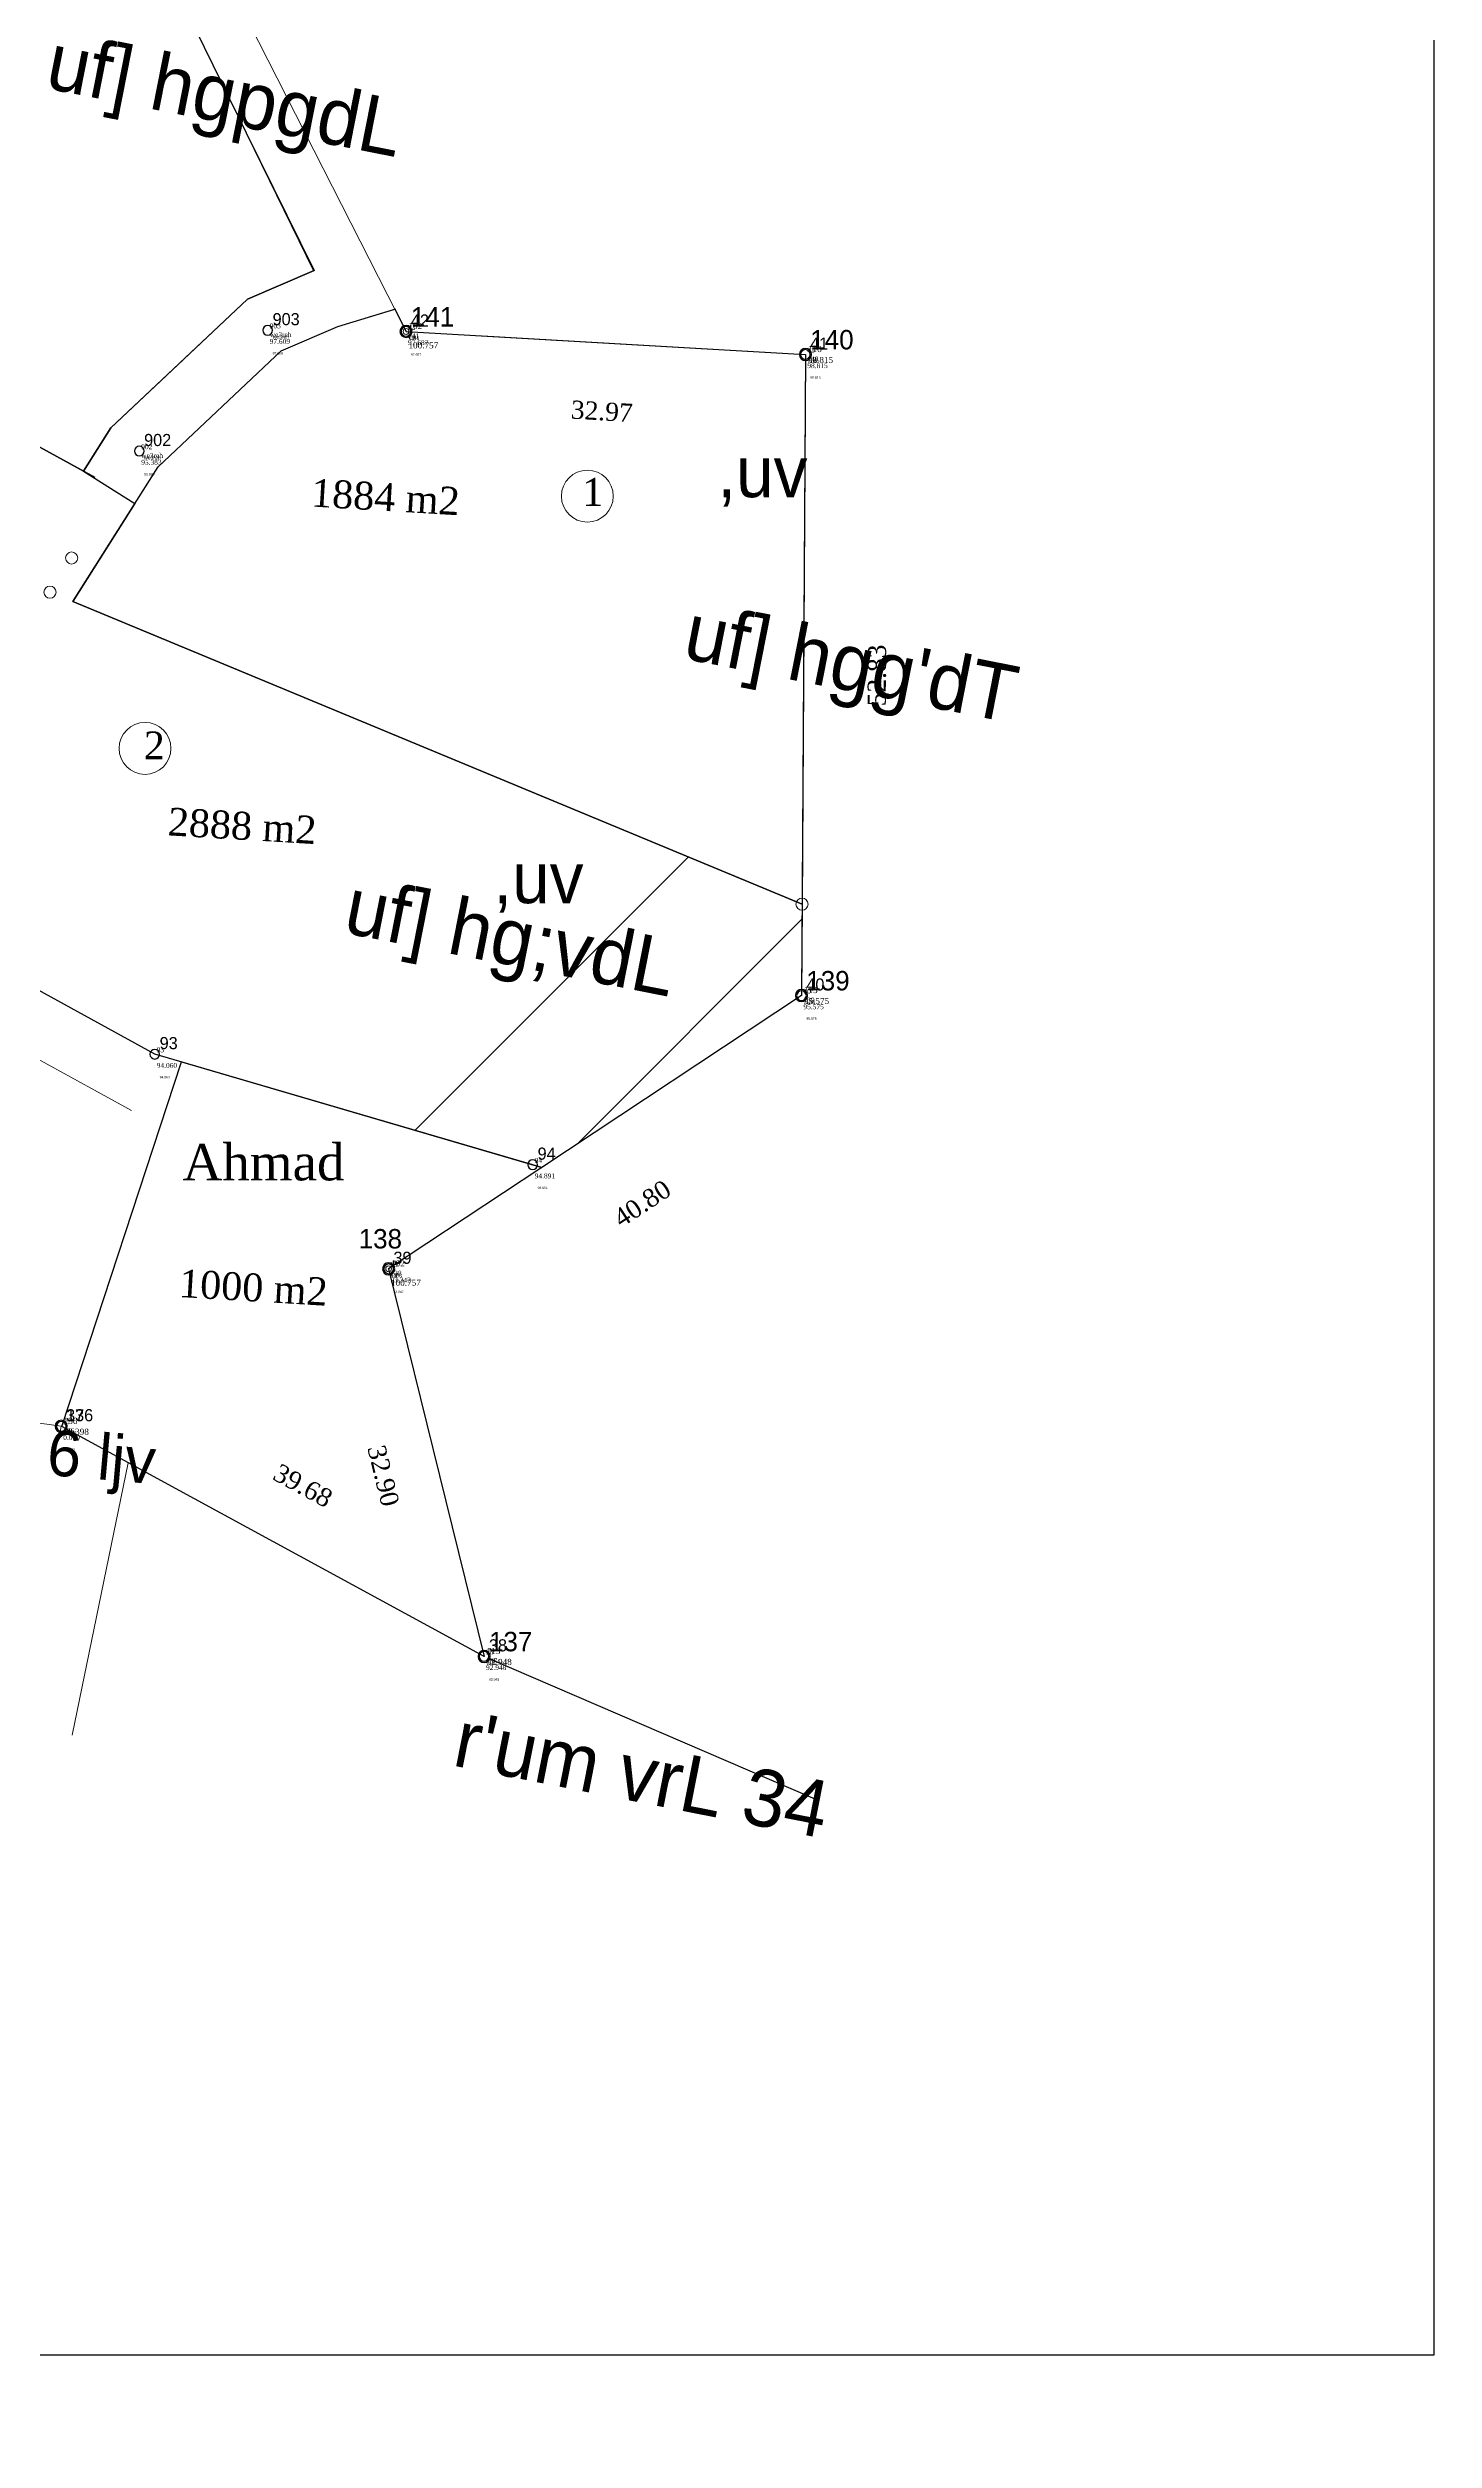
# Model space of a CAD drawing. Header units: millimetres. Extents: x 0 to 151572, y 0 to 180002.
# Drawn here: x 151408.1 to 151522.4, y 179614.7 to 179811.9 of the extents above; entities that cross this region are included whole.
import ezdxf

# ---------------------------------------------------------------- set-up
doc = ezdxf.new("R2010")
doc.units = ezdxf.units.MM
doc.layers.get('0').update_dxf_attribs({"linetype": 'CONTINUOUS'})
doc.layers.get('DEFPOINTS').update_dxf_attribs({"linetype": 'CONTINUOUS'})
for name, color, linetype in [('136', 7, 'CONTINUOUS'), ('137', 7, 'CONTINUOUS'), ('138', 7, 'CONTINUOUS'), ('139', 7, 'CONTINUOUS'), ('140', 7, 'CONTINUOUS'), ('141', 7, 'CONTINUOUS'), ('DIM', 12, 'CONTINUOUS'), ('DIM6', 2, 'CONTINUOUS'), ('DOOR', 6, 'CONTINUOUS'), ('FRAME', 7, 'CONTINUOUS'), ('Layer1', 4, 'CONTINUOUS'), ('LINE', 3, 'CONTINUOUS'), ('Point_Codes', 7, 'CONTINUOUS'), ('Point_Elevations', 7, 'CONTINUOUS'), ('Point_Names', 7, 'CONTINUOUS'), ('TEXT', 6, 'CONTINUOUS'), ('we3reh', 7, 'CONTINUOUS')]:
    doc.layers.add(name, color=color, linetype=linetype)
doc.styles.add('ARAB4', font='arab4.shx')
doc.styles.add('F1', font='f1.shx', dxfattribs={"height": 0.5})
doc.styles.add('MONOTEXT', font='txt')
doc.styles.get("Standard").update_dxf_attribs({"font": 'times.ttf', "height": 1})
doc.dimstyles.new('250', dxfattribs={"dimtxt": 1.5, "dimasz": 0.18, "dimexe": 0.18, "dimexo": 0.0625, "dimgap": 0.09, "dimtad": 0, "dimzin": 0, "dimdsep": 46, "dimtxsty": 'Standard', "dimcen": 0.09, "dimse1": 1, "dimse2": 1, "dimsd1": 1, "dimsd2": 1, "dimclrt": 2, "dimazin": 0, "dimtfac": 1, "dimtofl": 0, "dimtmove": 0, "dimatfit": 3, "dimfxl": 1, "dimtolj": 1, "dimtzin": 0, "dimarcsym": 0})

# ---------------------------------------------------------------- blocks, each defined once
blk = doc.blocks.new('CIRCLE', base_point=(100, 100))
at = {"color": 0}
for start, end in [(90, 270), (270, 90)]:
    blk.add_arc((100, 100), 100, start, end, dxfattribs=at)
at = {"flags": 1}
for tag in ['NAME', 'FEATURE_CODE']:
    blk.add_attdef(tag, (0, 0), '', height=1, dxfattribs=at)
blk = doc.blocks.new('*D57')
at = {"layer": 'DEFPOINTS', "color": 0, "transparency": 16777216}
for p in [(151436.21, 179711.24), (151439.7, 179678.22), (151444.08, 179679.3)]:
    blk.add_point(p, dxfattribs=at)
at = {"layer": 'DIM6', "color": 2, "lineweight": 0, "transparency": 16777216, "insert": (151435.77, 179694.19), "char_height": 1.5, "attachment_point": 5, "rotation": 283.8483}
blk.add_mtext('\\A1;32.90', dxfattribs=at)
blk = doc.blocks.new('*D56')
at = {"layer": 'DEFPOINTS', "color": 0, "transparency": 16777216}
for p in [(151470.24, 179733.76), (151474.13, 179727.88), (151436.21, 179711.24)]:
    blk.add_point(p, dxfattribs=at)
at = {"layer": 'DIM6', "color": 2, "lineweight": 0, "transparency": 16777216, "insert": (151457.11, 179716.62), "char_height": 1.5, "attachment_point": 5, "rotation": 33.4968}
blk.add_mtext('\\A1;40.80', dxfattribs=at)
blk = doc.blocks.new('*D55')
at = {"layer": 'DEFPOINTS', "color": 0, "transparency": 16777216}
for p in [(151470.56, 179786.59), (151476.63, 179786.55), (151470.24, 179733.76)]:
    blk.add_point(p, dxfattribs=at)
at = {"layer": 'DIM6', "color": 2, "lineweight": 0, "transparency": 16777216, "insert": (151476.46, 179760.14), "char_height": 1.5, "attachment_point": 5, "rotation": 89.6447}
blk.add_mtext('\\A1;52.83', dxfattribs=at)
blk = doc.blocks.new('*D54')
at = {"layer": 'DEFPOINTS', "color": 0, "transparency": 16777216}
for p in [(151437.64, 179788.49), (151470.56, 179786.59), (151470.24, 179780.95)]:
    blk.add_point(p, dxfattribs=at)
at = {"layer": 'DIM6', "color": 2, "lineweight": 0, "transparency": 16777216, "insert": (151453.78, 179781.9), "char_height": 1.5, "attachment_point": 5, "rotation": 356.6859}
blk.add_mtext('\\A1;32.97', dxfattribs=at)
blk = doc.blocks.new('*D24')
at = {"layer": 'DEFPOINTS', "color": 0, "transparency": 16777216}
for p in [(151409.23, 179698.26), (151446.58, 179683.89), (151444.08, 179679.3)]:
    blk.add_point(p, dxfattribs=at)
at = {"layer": 'DIM6', "color": 2, "lineweight": 0, "transparency": 16777216, "insert": (151429.15, 179693.37), "char_height": 1.5, "attachment_point": 5, "rotation": 331.4491}
blk.add_mtext('\\A1;39.68', dxfattribs=at)
blk = doc.blocks.new('*D23')
at = {"layer": 'DEFPOINTS', "color": 0, "transparency": 16777216}
for p in [(151387.2, 179705.03), (151386.69, 179701.37), (151409.23, 179698.26)]:
    blk.add_point(p, dxfattribs=at)
at = {"layer": 'DIM6', "color": 2, "lineweight": 0, "transparency": 16777216, "insert": (151398.46, 179703.48), "char_height": 1.5, "attachment_point": 5, "rotation": 352.1564}
blk.add_mtext('\\A1;22.75', dxfattribs=at)
blk = doc.blocks.new('A$C45845B06')
at = {"color": 30}
ref = blk.add_blockref('CIRCLE', (155.35, 51.63, 94.06), dxfattribs=dict(at, xscale=0.003999999986262992, yscale=0.003999999986262992, zscale=0.003999999986262992))
ref.add_attrib('NAME', '93', (155.51, 51.79, 94.06), dxfattribs={"height": 0.4})
ref.add_attrib('ELEVATION', '94.060', (155.51, 50.51, 94.06), dxfattribs={"height": 0.4})
ref = blk.add_blockref('CIRCLE', (186.5, 42.52, 94.89), dxfattribs=dict(at, xscale=0.003999999986262992, yscale=0.003999999986262992, zscale=0.003999999986262992))
ref.add_attrib('NAME', '94', (186.66, 42.68, 94.89), dxfattribs={"height": 0.4})
ref.add_attrib('ELEVATION', '94.891', (186.66, 41.4, 94.89), dxfattribs={"height": 0.4})
at = {"layer": '136', "color": 30}
ref = blk.add_blockref('CIRCLE', (147.64, 20.96), dxfattribs=dict(at, xscale=0.003999999986262992, yscale=0.003999999986262992, zscale=0.003999999986262992))
ref.add_attrib('NAME', '37', (147.8, 21.12), dxfattribs={"layer": '0', "height": 0.4})
ref.add_attrib('FEATURE_CODE', '136', (147.8, 20.4), dxfattribs={"layer": '0', "height": 0.4})
ref.add_attrib('ELEVATION', '0.000', (147.8, 19.84), dxfattribs={"layer": '0', "height": 0.4})
at = {"layer": '137', "color": 30}
ref = blk.add_blockref('CIRCLE', (182.49, 2, 92.95), dxfattribs=dict(at, xscale=0.003999999986262992, yscale=0.003999999986262992, zscale=0.003999999986262992))
ref.add_attrib('NAME', '38', (182.65, 2.16, 92.95), dxfattribs={"layer": '0', "height": 0.4})
ref.add_attrib('FEATURE_CODE', '137', (182.65, 1.44, 92.95), dxfattribs={"layer": '0', "height": 0.4})
ref.add_attrib('ELEVATION', '92.948', (182.65, 0.88, 92.95), dxfattribs={"layer": '0', "height": 0.4})
at = {"layer": '138', "color": 30}
ref = blk.add_blockref('CIRCLE', (174.62, 33.94, 93.34), dxfattribs=dict(at, xscale=0.003999999986262992, yscale=0.003999999986262992, zscale=0.003999999986262992))
ref.add_attrib('NAME', '39', (174.78, 34.1, 93.34), dxfattribs={"layer": '0', "height": 0.4})
ref.add_attrib('FEATURE_CODE', '138', (174.78, 33.38, 93.34), dxfattribs={"layer": '0', "height": 0.4})
ref.add_attrib('ELEVATION', '93.342', (174.78, 32.82, 93.34), dxfattribs={"layer": '0', "height": 0.4})
at = {"layer": '139', "color": 30}
ref = blk.add_blockref('CIRCLE', (208.65, 56.46, 95.58), dxfattribs=dict(at, xscale=0.003999999986262992, yscale=0.003999999986262992, zscale=0.003999999986262992))
ref.add_attrib('NAME', '40', (208.81, 56.62, 95.58), dxfattribs={"layer": '0', "height": 0.4})
ref.add_attrib('FEATURE_CODE', '139', (208.81, 55.9, 95.58), dxfattribs={"layer": '0', "height": 0.4})
ref.add_attrib('ELEVATION', '95.575', (208.81, 55.34, 95.58), dxfattribs={"layer": '0', "height": 0.4})
at = {"layer": '140', "color": 30}
ref = blk.add_blockref('CIRCLE', (208.97, 109.29, 98.81), dxfattribs=dict(at, xscale=0.003999999986262992, yscale=0.003999999986262992, zscale=0.003999999986262992))
ref.add_attrib('NAME', '41', (209.13, 109.45, 98.81), dxfattribs={"layer": '0', "height": 0.4})
ref.add_attrib('FEATURE_CODE', '140', (209.13, 108.73, 98.81), dxfattribs={"layer": '0', "height": 0.4})
ref.add_attrib('ELEVATION', '98.815', (209.13, 108.17, 98.81), dxfattribs={"layer": '0', "height": 0.4})
at = {"layer": '141', "color": 30}
ref = blk.add_blockref('CIRCLE', (176.06, 111.19, 97.69), dxfattribs=dict(at, xscale=0.003999999986262992, yscale=0.003999999986262992, zscale=0.003999999986262992))
ref.add_attrib('NAME', '42', (176.22, 111.35, 97.69), dxfattribs={"layer": '0', "height": 0.4})
ref.add_attrib('FEATURE_CODE', '141', (176.22, 110.63, 97.69), dxfattribs={"layer": '0', "height": 0.4})
ref.add_attrib('ELEVATION', '97.687', (176.22, 110.07, 97.69), dxfattribs={"layer": '0', "height": 0.4})
at = {"layer": 'we3reh', "color": 30}
ref = blk.add_blockref('CIRCLE', (164.66, 111.29, 97.61), dxfattribs=dict(at, xscale=0.003999999986262992, yscale=0.003999999986262992, zscale=0.003999999986262992))
ref.add_attrib('NAME', '903', (164.82, 111.45, 97.61), dxfattribs={"layer": '0', "height": 0.4})
ref.add_attrib('FEATURE_CODE', 'we3reh', (164.82, 110.73, 97.61), dxfattribs={"layer": '0', "height": 0.4})
ref.add_attrib('ELEVATION', '97.609', (164.82, 110.17, 97.61), dxfattribs={"layer": '0', "height": 0.4})
ref = blk.add_blockref('CIRCLE', (154.07, 101.33, 95.38), dxfattribs=dict(at, xscale=0.003999999986262992, yscale=0.003999999986262992, zscale=0.003999999986262992))
ref.add_attrib('NAME', '902', (154.23, 101.49, 95.38), dxfattribs={"layer": '0', "height": 0.4})
ref.add_attrib('FEATURE_CODE', 'we3reh', (154.23, 100.77, 95.38), dxfattribs={"layer": '0', "height": 0.4})
ref.add_attrib('ELEVATION', '95.383', (154.23, 100.21, 95.38), dxfattribs={"layer": '0', "height": 0.4})
at = {"layer": 'Point_Codes', "color": 6, "char_height": 0.3, "attachment_point": 1, "style": 'MONOTEXT'}
for s, insert in [('we3reh', (165.06, 110.89, 97.61)), ('141', (176.46, 110.79, 97.69)), ('140', (209.37, 108.89, 98.81)), ('we3reh', (154.47, 100.93, 95.38)), ('139', (209.05, 56.06, 95.58)), ('138', (175.02, 33.54, 93.34)), ('136', (148.04, 20.56)), ('137', (182.89, 1.6, 92.95))]:
    blk.add_mtext(s, dxfattribs=dict(at, insert=insert))
at = {"layer": 'Point_Elevations', "color": 4, "char_height": 0.2, "attachment_point": 1, "style": 'MONOTEXT'}
for s, insert in [('97.609', (165.06, 109.49, 97.61)), ('97.687', (176.46, 109.39, 97.69)), ('98.815', (209.37, 107.49, 98.81)), ('95.383', (154.47, 99.53, 95.38)), ('95.575', (209.05, 54.66, 95.58)), ('94.060', (155.75, 49.83, 94.06)), ('94.891', (186.9, 40.72, 94.89)), ('93.342', (175.02, 32.14, 93.34)), ('0.000', (148.04, 19.16)), ('92.948', (182.89, 0.2, 92.95))]:
    blk.add_mtext(s, dxfattribs=dict(at, insert=insert))
at = {"layer": 'Point_Names', "color": 1, "char_height": 1, "width": 1, "attachment_point": 7, "style": 'MONOTEXT'}
for s, insert in [('903', (165.06, 111.69, 97.61)), ('42', (176.46, 111.59, 97.69)), ('41', (209.37, 109.69, 98.81)), ('902', (154.47, 101.73, 95.38)), ('40', (209.05, 56.86, 95.58)), ('93', (155.75, 52.03, 94.06)), ('94', (186.9, 42.92, 94.89)), ('39', (175.02, 34.34, 93.34)), ('37', (148.04, 21.36)), ('38', (182.89, 2.4, 92.95))]:
    blk.add_mtext(s, dxfattribs=dict(at, insert=insert))

msp = doc.modelspace()

# ---------------------------------------------------------------- hatches: boundary and pattern name
at = {"layer": 'DIM6'}
h = msp.add_hatch(dxfattribs=at)
h.set_pattern_fill('JIS_RC_10', color=256, scale=20)
h.paths.add_polyline_path([(151409.816, 179769.399, -0.2570823), (151409.584, 179769.821, -0.5909298), (151410.351, 179770.244), (151413.599, 179775.376), (151411.064, 179776.981), (151396.397, 179785.014), (151393.275, 179780.694), (151388.482, 179774.064), (151383.321, 179766.924), (151379.682, 179761.89), (151378.052, 179759.635), (151374.421, 179754.613), (151371.532, 179750.616), (151376.279, 179748.362), (151383.32, 179745.02, -0.2895997), (151383.681, 179745.248, -0.5235039), (151384.056, 179744.708), (151386.385, 179743.836), (151391.428, 179741.947), (151396.052, 179740.23), (151396.278, 179740.812, -1), (151396.568, 179741.558), (151403.379, 179759.083, -0.8299457), (151403.524, 179759.855, -0.1420029), (151403.738, 179759.793), (151408.032, 179766.578, -0.2571071), (151407.799, 179767.001, -0.5909578), (151408.566, 179767.423)])
h.paths.add_polyline_path([(151410.174, 179766.223), (151408.761, 179766.809, -0.4651963), (151408.032, 179766.578), (151403.738, 179759.793, -0.9076018), (151403.379, 179759.083), (151396.568, 179741.558, -0.9999519), (151396.278, 179740.812), (151396.052, 179740.23), (151396.713, 179739.974, -0.3093658), (151397.085, 179740.229, -0.5702215), (151397.436, 179739.636), (151416.586, 179729.121, -0.2737056), (151416.936, 179729.329, -0.5002224), (151417.32, 179728.817), (151447.708, 179719.93, -0.3331357), (151448.092, 179720.218, -0.5002224), (151448.476, 179719.706), (151448.835, 179719.6), (151469.819, 179733.487, -0.5999709), (151470.239, 179734.263), (151470.279, 179740.791, -0.4123977), (151469.782, 179741.291, -0.0984649), (151469.82, 179741.482)])
h.paths.add_polyline_path([(151418.273, 179754.129, -1), (151413.998, 179754.129, -1)], flags=16)
h.paths.add_polyline_path([(151403.584, 179759.515), (151404.651, 179759.515), (151404.651, 179760.115), (151403.584, 179760.115)], flags=25)
h.paths.add_polyline_path([(151396.483, 179741.245), (151397.617, 179741.245), (151397.617, 179741.845), (151396.483, 179741.845)], flags=25)
h.paths.add_polyline_path([(151383.741, 179743.628), (151385.808, 179743.628), (151385.808, 179744.228), (151383.741, 179744.228)], flags=25)
h.paths.add_polyline_path([(151383.741, 179744.908), (151384.475, 179744.908), (151384.475, 179745.508), (151383.741, 179745.508)], flags=25)
h.paths.add_polyline_path([(151403.674, 179759.605), (151406.341, 179759.605), (151406.341, 179761.105), (151403.674, 179761.105)], flags=25)
h.paths.add_polyline_path([(151396.573, 179741.335), (151399.407, 179741.335), (151399.407, 179742.835), (151396.573, 179742.835)], flags=25)
h.paths.add_polyline_path([(151383.831, 179744.998), (151385.665, 179744.998), (151385.665, 179746.498), (151383.831, 179746.498)], flags=25)
h.paths.add_polyline_path([(151403.584, 179758.235), (151405.784, 179758.235), (151405.784, 179758.835), (151403.584, 179758.835)], flags=24)
h.paths.add_polyline_path([(151403.584, 179758.795), (151406.051, 179758.795), (151406.051, 179759.395), (151403.584, 179759.395)], flags=24)
h.paths.add_polyline_path([(151396.483, 179739.965), (151398.483, 179739.965), (151398.483, 179740.565), (151396.483, 179740.565)], flags=25)
h.paths.add_polyline_path([(151396.483, 179740.525), (151398.95, 179740.525), (151398.95, 179741.125), (151396.483, 179741.125)], flags=24)
h.paths.add_polyline_path([(151448.152, 179719.878), (151449.018, 179719.878), (151449.018, 179720.478), (151448.152, 179720.478)], flags=25)
h.paths.add_polyline_path([(151416.996, 179728.989), (151417.863, 179728.989), (151417.863, 179729.589), (151416.996, 179729.589)], flags=25)
h.paths.add_polyline_path([(151397.145, 179738.609), (151399.145, 179738.609), (151399.145, 179739.209), (151397.145, 179739.209)], flags=25)
h.paths.add_polyline_path([(151397.145, 179739.889), (151398.012, 179739.889), (151398.012, 179740.489), (151397.145, 179740.489)], flags=25)
h.paths.add_polyline_path([(151403.874, 179757.405), (151404.974, 179757.405), (151404.974, 179757.705), (151403.874, 179757.705)], flags=24)
h.paths.add_polyline_path([(151403.849, 179758.68), (151405.699, 179758.68), (151405.699, 179759.13), (151403.849, 179759.13)], flags=24)
h.paths.add_polyline_path([(151396.748, 179740.41), (151398.598, 179740.41), (151398.598, 179740.86), (151396.748, 179740.86)], flags=24)
h.paths.add_polyline_path([(151448.242, 179719.968), (151450.408, 179719.968), (151450.408, 179721.468), (151448.242, 179721.468)], flags=25)
h.paths.add_polyline_path([(151417.086, 179729.079), (151419.253, 179729.079), (151419.253, 179730.579), (151417.086, 179730.579)], flags=25)
h.paths.add_polyline_path([(151397.235, 179739.979), (151399.402, 179739.979), (151399.402, 179741.479), (151397.235, 179741.479)], flags=25)
h.paths.add_polyline_path([(151417.355, 179746.43), (151433.797, 179745.447), (151434.003, 179748.888), (151417.56, 179749.871)], flags=24)
h.paths.add_polyline_path([(151435.918, 179738.994), (151445.635, 179738.994), (151445.635, 179743.753), (151435.918, 179743.753)], flags=24)
h.paths.add_polyline_path([(151415.453, 179752.652), (151418.134, 179752.652), (151418.134, 179756.099), (151415.453, 179756.099)], flags=8)

# ---------------------------------------------------------------- linework, layer by layer
at = {"layer": 'DIM', "color": 7, "lineweight": 0, "flags": 128}
msp.add_lwpolyline([(151414.856, 179833.303), (151437.645, 179788.494), (151470.563, 179786.588), (151470.236, 179733.763), (151436.208, 179711.244), (151444.083, 179679.299), (151409.228, 179698.264), (151386.691, 179701.368), (151366.894, 179702.818), (151361.991, 179704.412), (151361.991, 179704.412), (151361.991, 179704.412)], dxfattribs=at)
at = {"layer": 'DIM6', "color": 7, "lineweight": 0}
for p, q in [((151417.589, 179818.924, 97.687), (151430.026, 179793.481, 97.687)), ((151433.013, 179788.533, 97.687), (151433.013, 179788.533, 97.687)), ((151443.911, 179788.131), (151470.563, 179786.588)), ((151470.563, 179786.588), (151470.236, 179733.763, 95.575)), ((151410.084, 179769.821, 94.935), (151410.084, 179769.821, 94.935)), ((151470.236, 179733.763), (151470.282, 179741.291)), ((151416.936, 179728.929, 94.06), (151397.085, 179739.829, 93.901)), ((151397.085, 179739.829), (151416.936, 179728.929)), ((151470.236, 179733.763, 95.575), (151448.835, 179719.6, 94.253)), ((151448.835, 179719.6), (151470.236, 179733.763)), ((151448.835, 179719.6, 94.253), (151416.936, 179728.929, 94.06)), ((151416.936, 179728.929), (151448.835, 179719.6))]:
    msp.add_line(p, q, dxfattribs=at)
at = {"layer": 'DIM6'}
msp.add_line((151359.892, 179805.007, 90.532), (151411.984, 179776.477, -0.728), dxfattribs=at)
at = {"layer": 'DIM6', "color": 0, "elevation": 0.884, "flags": 128}
msp.add_lwpolyline([(151415.305, 179823.596), (151421.723, 179810.466), (151424.467, 179804.854), (151430.07, 179793.5), (151424.582, 179791.138), (151417.906, 179784.862), (151413.326, 179780.555), (151411.064, 179776.981), (151396.397, 179785.014), (151359.892, 179805.007), (151361.687, 179806.423), (151363.999, 179809.297), (151365.77, 179811.498), (151371.209, 179818.256)], dxfattribs=at)
at = {"layer": 'DIM6', "color": 7, "lineweight": 0, "elevation": 94.253, "flags": 128}
msp.add_lwpolyline([(151371.209, 179818.256), (151361.687, 179806.423), (151349.214, 179796.578), (151341.348, 179790.175), (151329.969, 179779.289), (151324.339, 179775.388), (151331.268, 179771.462), (151356.356, 179757.821), (151383.681, 179744.848), (151397.085, 179739.829), (151416.936, 179728.929), (151448.835, 179719.6)], dxfattribs=at)
at = {"layer": 'DIM6', "flags": 128}
for points in [[(151411.064, 179776.981), (151413.326, 179780.555), (151424.582, 179791.138), (151430.07, 179793.5)], [(151410.174, 179766.223), (151417.212, 179777.346), (151427.366, 179786.893), (151432.033, 179788.902), (151436.798, 179790.351)]]:
    msp.add_lwpolyline(points, dxfattribs=at)
at = {"layer": 'DIM6', "color": 0, "flags": 128}
for points in [[(151410.174, 179766.223), (151417.212, 179777.346), (151427.366, 179786.893), (151432.033, 179788.902), (151436.713, 179790.325), (151437.645, 179788.494), (151470.563, 179786.588), (151470.282, 179741.291)], [(151448.835, 179719.6), (151448.092, 179719.818), (151416.936, 179728.929), (151397.085, 179739.829), (151396.052, 179740.23), (151391.428, 179741.947), (151386.385, 179743.836), (151383.681, 179744.848), (151376.279, 179748.362), (151371.532, 179750.616), (151374.421, 179754.613), (151378.052, 179759.635), (151379.682, 179761.89), (151383.321, 179766.924), (151388.482, 179774.064), (151393.275, 179780.694), (151396.397, 179785.014), (151411.064, 179776.981), (151415.289, 179774.307), (151410.174, 179766.223), (151470.282, 179741.291), (151470.236, 179733.763)]]:
    msp.add_lwpolyline(points, close=True, dxfattribs=at)
at = {"layer": 'DIM6', "color": 7, "lineweight": 0, "flags": 128}
msp.add_lwpolyline([(151415.009, 179724.283), (151394.995, 179735.273), (151394.294, 179735.535), (151381.729, 179740.24), (151365.548, 179747.922)], dxfattribs=at)
at = {"layer": 'DIM6', "elevation": 92.571, "flags": 128}
msp.add_lwpolyline([(151409.281, 179698.24), (151419.128, 179728.288), (151448.835, 179719.6), (151436.208, 179711.244), (151444.083, 179679.299), (151420.218, 179692.284)], close=True, dxfattribs=at)
at = {"layer": 'DIM6', "color": 7, "lineweight": 0}
for centre, radius in [((151452.59, 179774.92), 2.138), ((151410.084, 179769.821), 0.5), ((151408.299, 179767.001, 2.752), 0.5), ((151416.135, 179754.129), 2.138), ((151470.282, 179741.291), 0.5)]:
    msp.add_circle(centre, radius, dxfattribs=at)
at = {"layer": 'DOOR', "color": 7, "lineweight": 0}
for centre in [(151437.645, 179788.494, 97.687), (151436.208, 179711.244, 93.342)]:
    msp.add_circle(centre, 0.242, dxfattribs=at)
at = {"layer": 'FRAME', "color": 7, "flags": 128}
msp.add_lwpolyline([(151471.356, 179667.526), (151444.392, 179679.166)], dxfattribs=at)
at = {"layer": 'Layer1', "color": 7, "linetype": 'Continuous'}
msp.add_lwpolyline([(151522.38, 179621.744), (151522.38, 180001.744), (151242.38, 180001.744), (151242.38, 179621.744)], close=True, dxfattribs=at)
at = {"layer": 'LINE', "color": 7, "lineweight": 0}
for p, q in [((151409.228, 179698.264), (151409.128, 179697.774)), ((151414.738, 179695.266), (151410.13, 179672.797))]:
    msp.add_line(p, q, dxfattribs=at)

# ---------------------------------------------------------------- block references
at = {"color": 7, "lineweight": 0}
msp.add_blockref('A$C45845B06', (151261.588, 179677.299), dxfattribs=at)
at = {"color": 7}
ref = msp.add_blockref('CIRCLE', (151470.563, 179786.588, 98.815), dxfattribs=dict(at, xscale=0.005000000004656613, yscale=0.005000000004656613, zscale=0.005000000004656613))
ref.add_attrib('NAME', '116', (151470.763, 179786.788, 98.815), dxfattribs={"height": 0.5})
ref.add_attrib('ELEVATION', '98.815', (151470.763, 179785.888, 98.815), dxfattribs={"height": 0.5})
ref = msp.add_blockref('CIRCLE', (151470.236, 179733.763, 95.575), dxfattribs=dict(at, xscale=0.005000000004656613, yscale=0.005000000004656613, zscale=0.005000000004656613))
ref.add_attrib('NAME', '115', (151470.436, 179733.963, 95.575), dxfattribs={"height": 0.5})
ref.add_attrib('ELEVATION', '95.575', (151470.436, 179733.063, 95.575), dxfattribs={"height": 0.5})
ref = msp.add_blockref('CIRCLE', (151409.228, 179698.264, 92.398), dxfattribs=dict(at, xscale=0.005, yscale=0.005, zscale=0.005))
ref.add_attrib('NAME', '136', (151409.428, 179698.464, 92.398), dxfattribs={"height": 0.5})
ref.add_attrib('ELEVATION', '92.398', (151409.428, 179697.564, 92.398), dxfattribs={"height": 0.5})
ref = msp.add_blockref('CIRCLE', (151444.083, 179679.299, 92.948), dxfattribs=dict(at, xscale=0.005000000004656613, yscale=0.005000000004656613, zscale=0.005000000004656613))
ref.add_attrib('NAME', '113', (151444.283, 179679.499, 92.948), dxfattribs={"height": 0.5})
ref.add_attrib('ELEVATION', '92.948', (151444.283, 179678.599, 92.948), dxfattribs={"height": 0.5})
at = {"layer": 'DOOR', "color": 7}
ref = msp.add_blockref('CIRCLE', (151437.645, 179788.494, 97.687), dxfattribs=dict(at, xscale=0.005000000004656613, yscale=0.005000000004656613, zscale=0.005000000004656613))
ref.add_attrib('NAME', '102', (151437.845, 179788.694, 97.687), dxfattribs={"layer": '0', "height": 0.5})
ref.add_attrib('FEATURE_CODE', 'cr', (151437.845, 179787.794, 97.687), dxfattribs={"layer": '0', "height": 0.5})
ref.add_attrib('ELEVATION', '100.757', (151437.845, 179787.094, 97.687), dxfattribs={"layer": '0', "height": 0.5})
ref = msp.add_blockref('CIRCLE', (151436.208, 179711.244, 93.342), dxfattribs=dict(at, xscale=0.005000000004656613, yscale=0.005000000004656613, zscale=0.005000000004656613))
ref.add_attrib('NAME', '102', (151436.408, 179711.444, 93.342), dxfattribs={"layer": '0', "height": 0.5})
ref.add_attrib('FEATURE_CODE', 'cr', (151436.408, 179710.544, 93.342), dxfattribs={"layer": '0', "height": 0.5})
ref.add_attrib('ELEVATION', '100.757', (151436.408, 179709.844, 93.342), dxfattribs={"layer": '0', "height": 0.5})

# ---------------------------------------------------------------- texts
at = {"color": 7, "ltscale": 0.2, "style": 'ARAB4'}
for p in [(151463.3, 179774.83, 484.907), (151444.841, 179741.374, 484.907)]:
    msp.add_text(',uv', height=4.1642, dxfattribs=at).set_placement(p)
at = {"color": 7, "ltscale": 0.2}
msp.add_text('Ahmad', height=3, dxfattribs=at).set_placement((151419.23, 179718.53))
at = {"layer": 'FRAME', "color": 7, "style": 'F1'}
for s, height, rotation, p in [('uf] hgpgdL', 4.6875, 348.85001, (151407.778, 179808.571)), ("uf] hgg'dT", 4.6875, 348.85001, (151460.33, 179761.572, -62.342)), ('uf] hg;vdL', 4.6875, 348.85001, (151432.349, 179738.971)), ("'vdR uvQ 6 ljv", 3.75, 354.96733, (151386.168, 179696.195, 100.921)), ("r'um vrL 34", 4.6875, 348.85001, (151441.351, 179670.33))]:
    msp.add_text(s, height=height, rotation=rotation, dxfattribs=at).set_placement(p)
at = {"layer": 'Point_Elevations', "color": 7, "insert": (151409.628, 179697.864, 92.398), "char_height": 0.2, "width": 1.4, "attachment_point": 1, "style": 'MONOTEXT'}
msp.add_mtext('92.398', dxfattribs=at)
at = {"layer": 'Point_Names', "color": 7, "attachment_point": 7, "style": 'MONOTEXT'}
for s, insert, char_height, width in [('141', (151438.045, 179788.894, 97.687), 1.6, 4.8), ('140', (151470.963, 179786.988, 98.815), 1.6, 4.8), ('139', (151470.636, 179734.163, 95.575), 1.6, 4.8), ('138', (151433.742, 179712.896, 93.342), 1.6, 4.8), ('136', (151409.628, 179698.664, 92.398), 1, 3), ('137', (151444.483, 179679.699, 92.948), 1.6, 4.8)]:
    msp.add_mtext(s, dxfattribs=dict(at, insert=insert, char_height=char_height, width=width))
at = {"layer": 'TEXT', "color": 7}
for s, p in [('1884 m2', (151429.77, 179774.07, -94.118)), ('2888 m2', (151417.963, 179746.969, -94.118)), ('1000 m2', (151418.884, 179708.924, -35.303))]:
    msp.add_text(s, height=2.2984, rotation=356.57885, dxfattribs=at).set_placement(p)
for s, p in [('1', (151452.17, 179774.11)), ('2', (151416.027, 179753.226))]:
    msp.add_text(s, height=2.298, dxfattribs=at).set_placement(p)

# ---------------------------------------------------------------- dimensions: what is measured, and where the dimension line sits
at = {"layer": 'DIM6', "color": 7, "lineweight": 0}
for p1, p2, distance, picture, middle in [((151437.645, 179788.494), (151470.563, 179786.588), -5.651, '*D54', (151453.777, 179781.899)), ((151470.236, 179733.763), (151470.563, 179786.588), -6.063, '*D55', (151476.462, 179760.138)), ((151436.208, 179711.244), (151470.236, 179733.763), -7.052, '*D56', (151457.114, 179716.623)), ((151436.208, 179711.244), (151444.083, 179679.299), -4.511, '*D57', (151435.765, 179694.191)), ((151409.228, 179698.264), (151386.691, 179701.368), -3.697, '*D23', (151398.464, 179703.479)), ((151409.228, 179698.264), (151444.083, 179679.299), 5.229, '*D24', (151429.155, 179693.374))]:
    dim = msp.add_aligned_dim(p1=p1, p2=p2, distance=distance, dimstyle='250', dxfattribs=at)
    dim.commit()
    dim.dimension.update_dxf_attribs({"geometry": picture, "text_midpoint": middle})

doc.saveas('drawing.dxf')
